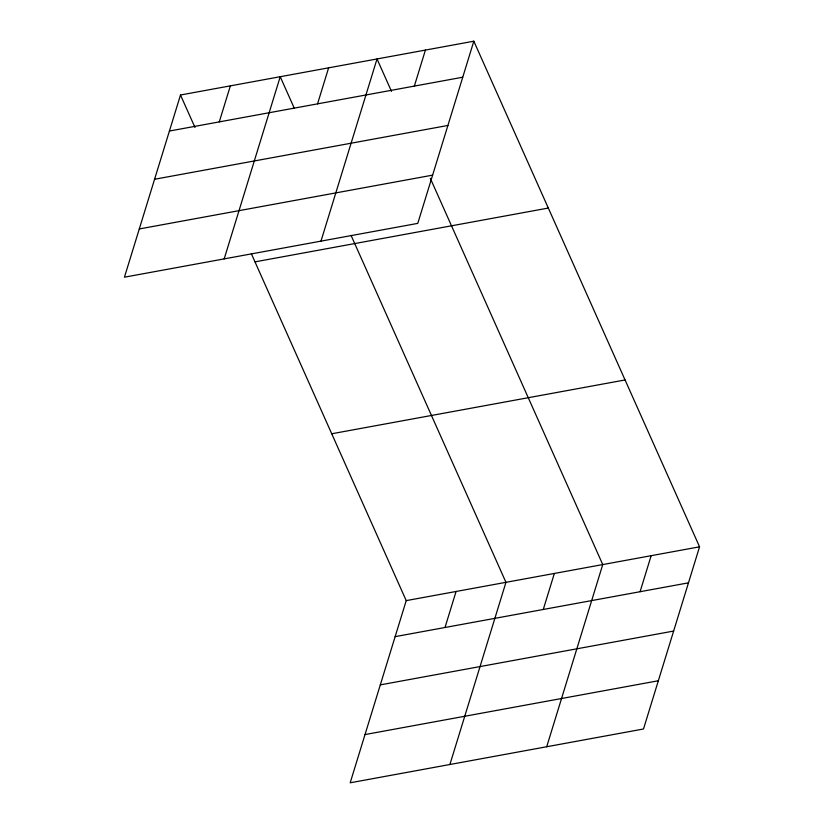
<?xml version="1.0" encoding="UTF-8"?>
<svg xmlns="http://www.w3.org/2000/svg" width="824" height="824" viewBox="0 0 824 824"><rect width="100%" height="100%" fill="white"/><g stroke="black" fill="none" stroke-linecap="round" stroke-linejoin="round"><path stroke-width="1.24" d="M180.497 95.007L124.445 277.183L417.778 223.376L473.821 41.2L180.497 95.007L194.979 127.452M219.277 121.88L230.36 85.861M224.18 258.89L280.222 76.714L294.189 108.006M317.549 103.855L328.622 67.836M320.979 241.133L377.021 58.957L391.513 91.402M414.348 86.098L425.421 50.079M251.361 253.751L406.222 600.624L350.179 782.8L643.503 728.993L699.555 546.817L473.821 41.2M445.001 627.497L456.084 591.477M449.904 764.507L505.957 582.331L351.096 235.458M543.274 609.472L554.356 573.452M546.703 746.75L602.756 564.574L430.303 178.303M640.073 591.714L651.156 555.695M169.414 131.037L462.738 77.219M154.572 179.261L447.906 125.454M139.287 228.959L432.621 175.141M254.987 261.867L548.31 208.05M331.732 433.774L625.066 379.957M406.222 600.624L699.555 546.817M395.139 636.643L688.473 582.836M380.307 684.878L673.63 631.06M365.011 734.565L658.345 680.758"/></g></svg>
